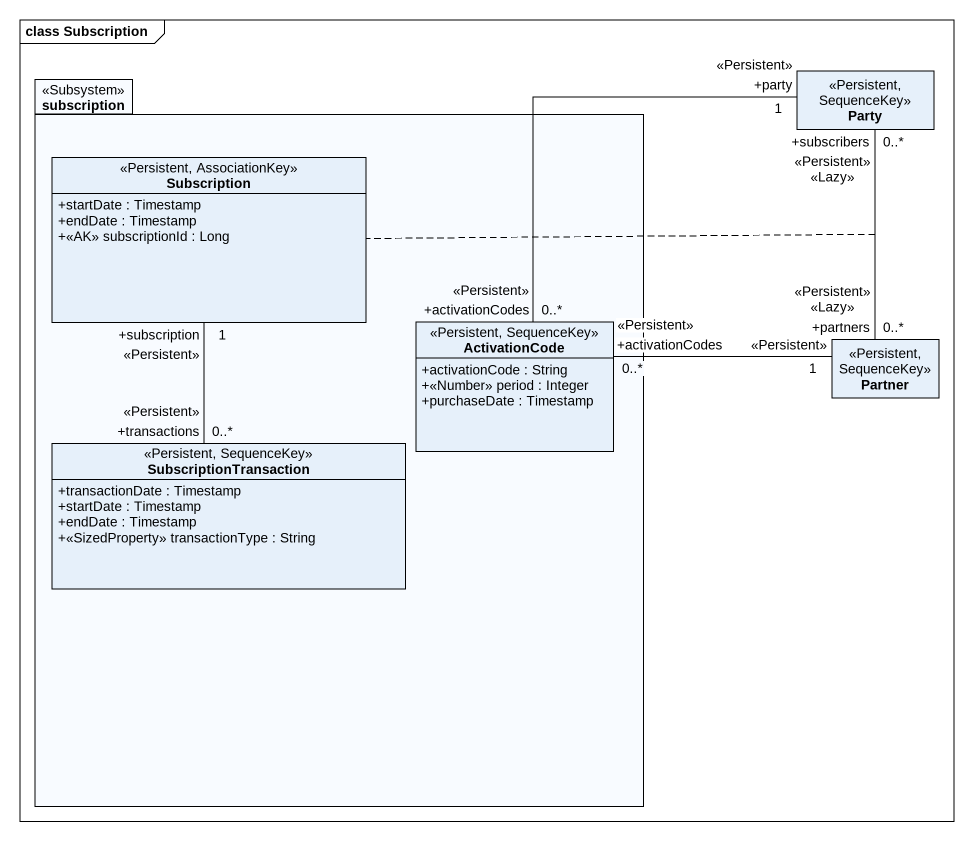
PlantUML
@startuml
mainframe class Subscription
hide circle
hide empty members
skinparam classAttributeIconSize 0
package subscription <<Subsystem>> {
  class Subscription <<Persistent, AssociationKey>> {
    +startDate : Timestamp
    +endDate : Timestamp
    +<<AK>> subscriptionId : Long
  }
  class ActivationCode <<Persistent, SequenceKey>> {
    +activationCode : String
    +<<Number>> period : Integer
    +purchaseDate : Timestamp
  }
  class SubscriptionTransaction <<Persistent, SequenceKey>> {
    +transactionDate : Timestamp
    +startDate : Timestamp
    +endDate : Timestamp
    +<<SizedProperty>> transactionType : String
  }
}
class Party <<Persistent, SequenceKey>>
class Partner <<Persistent, SequenceKey>>
Party "<<Persistent>> <<Lazy>>\n0..*\n+subscribers" -- "0..*\n<<Persistent>> <<Lazy>>\n+partners" Partner
(Party, Partner) .. Subscription
ActivationCode "<<Persistent>>\n0..*\n+activationCodes" -up- "<<Persistent>>\n1\n+party" Party
ActivationCode "<<Persistent>>\n+activationCodes\n0..*" -right- "<<Persistent>>\n1" Partner
SubscriptionTransaction "<<Persistent>>\n+transactions\n0..*" -up- "<<Persistent>>\n+subscription\n1" Subscription
@enduml
